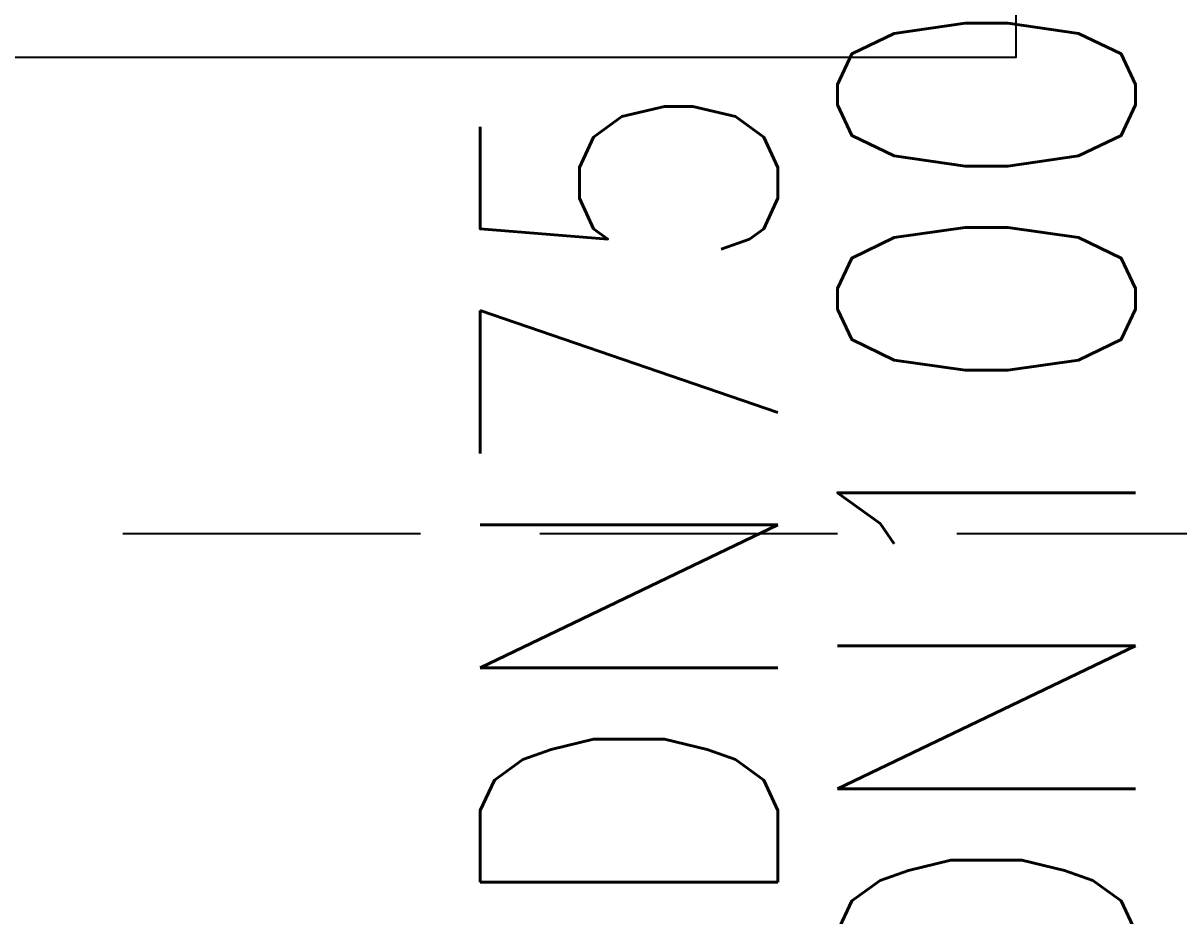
# Model space of a CAD drawing. Extents: x 27938 to 1507990, y 110129 to 923079.
# Drawn here: x 835433 to 836403, y 671336 to 672086 of the extents above; entities that cross this region are included whole.
import ezdxf

# ---------------------------------------------------------------- set-up
doc = ezdxf.new("R2010")
doc.units = 0
doc.header["$LTSCALE"] = 1000
doc.header["$MEASUREMENT"] = 0
doc.linetypes.add('DASH', pattern=[0.35, 0.25, -0.1])
for name, color, linetype in [('TEXT_废水', 7, 'Continuous'), ('卫生间', 6, 'Continuous'), ('看线', 251, 'Continuous')]:
    doc.layers.add(name, color=color, linetype=linetype)
doc.styles.add('_TWT_PIPEDN', font='SIMPLEX', dxfattribs={"width": 0.8, "height": 3.5, "bigfont": 'HZTXT'})

# ---------------------------------------------------------------- blocks, each defined once
blk = doc.blocks.new('A$C148B7D8E')
at = {"layer": '卫生间', "color": 159, "linetype": 'DASH', "true_color": 0x22346e}
blk.add_lwpolyline([(9400.26, 15400), (7700, 15400), (7700, 10800), (7300, 10800), (7300, 10000), (900, 10000), (900, 9000.02), (-900, 9000.02), (-900, -900), (1750, -900), (1750, -2100), (23450, -2100), (23450, -900), (25100, -900)], dxfattribs=at)

msp = doc.modelspace()

# ---------------------------------------------------------------- linework, layer by layer
at = {"layer": '看线', "color": 8, "ltscale": 0.5}
msp.add_lwpolyline([(834266.58, 672407.17), (834266.58, 672057.17), (836266.58, 672057.17), (836266.58, 672407.17)], dxfattribs=at)

# ---------------------------------------------------------------- block references
at = {"color": 8}
msp.add_blockref('A$C148B7D8E', (827816.58, 673757.17), dxfattribs=at)

# ---------------------------------------------------------------- texts
at = {"layer": 'TEXT_废水', "style": '_TWT_PIPEDN', "width": 0.8}
for s, p in [('DN100', (836366.58, 671228.59)), ('DN75', (836066.58, 671330.19))]:
    msp.add_text(s, height=250, rotation=90, dxfattribs=at).set_placement(p)

doc.saveas('drawing.dxf')
